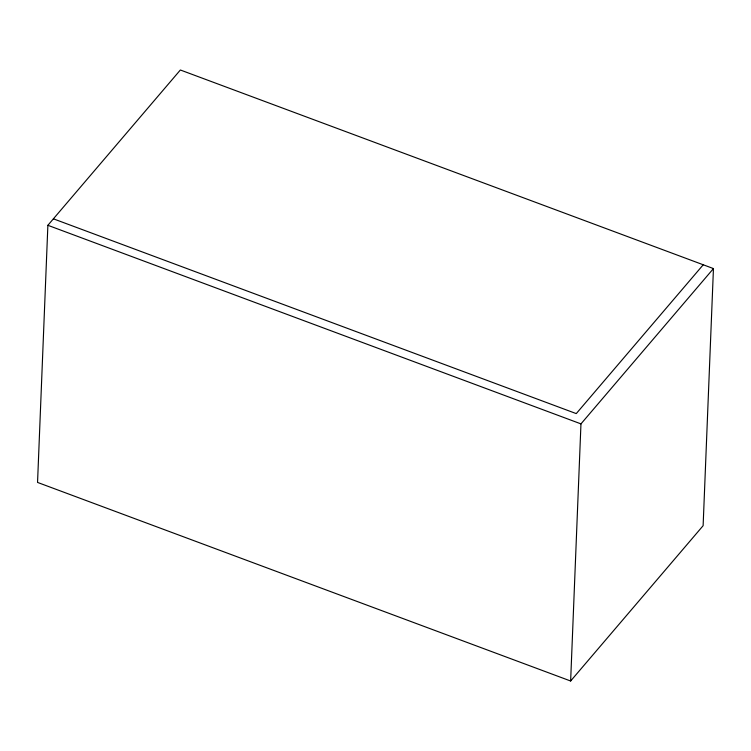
<?xml version="1.0" encoding="UTF-8"?>
<svg xmlns="http://www.w3.org/2000/svg" width="751" height="751" viewBox="0 0 751 751"><rect width="100%" height="100%" fill="white"/><g stroke="black" fill="none" stroke-linecap="round" stroke-linejoin="round"><path stroke-width="1.13" d="M47.876 225.3L37.55 482.424L570.638 681.007L703.124 525.7L713.45 268.576L180.362 69.993L47.876 225.3L580.964 423.883L713.45 268.576M570.638 681.007L580.964 423.883M703.236 264.774L576.261 413.604L53.396 218.823"/></g></svg>
